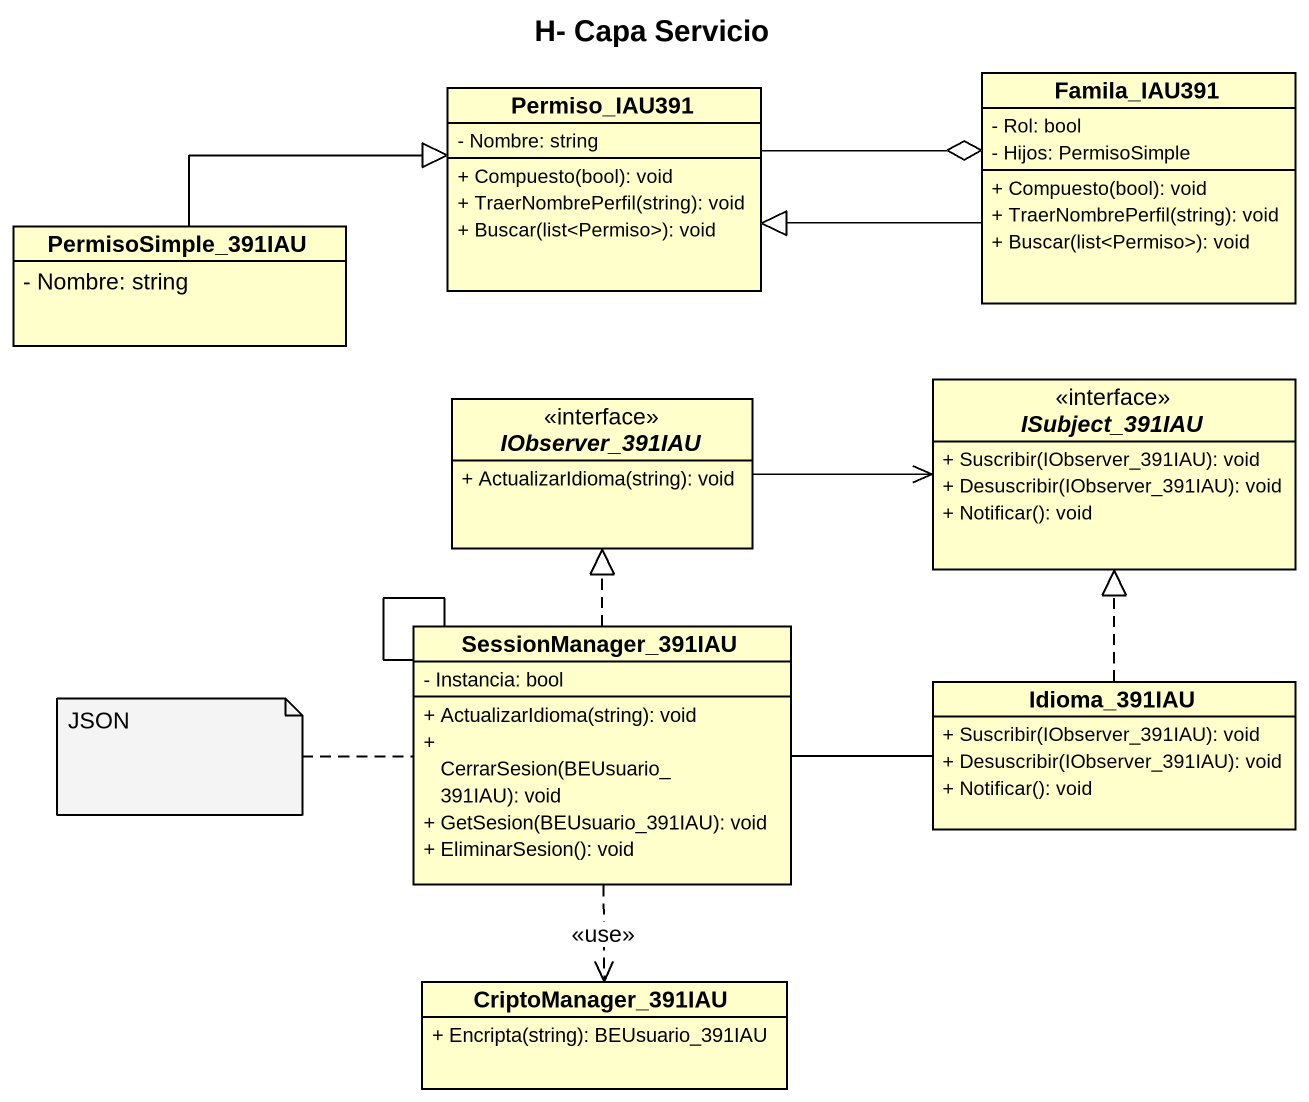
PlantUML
@startuml
title H- Capa Servicio
hide circle
hide empty members
skinparam classAttributeIconSize 0
class Permiso_IAU391 {
  - Nombre: string
  + Compuesto(bool): void
  + TraerNombrePerfil(string): void
  + Buscar(list<Permiso>): void
}
class Famila_IAU391 {
  - Rol: bool
  - Hijos: PermisoSimple
  + Compuesto(bool): void
  + TraerNombrePerfil(string): void
  + Buscar(list<Permiso>): void
}
class PermisoSimple_391IAU {
  - Nombre: string
}
interface IObserver_391IAU {
  + ActualizarIdioma(string): void
}
interface ISubject_391IAU {
  + Suscribir(IObserver_391IAU): void
  + Desuscribir(IObserver_391IAU): void
  + Notificar(): void
}
class SessionManager_391IAU {
  - Instancia: bool
  + ActualizarIdioma(string): void
  + CerrarSesion(BEUsuario_391IAU): void
  + GetSesion(BEUsuario_391IAU): void
  + EliminarSesion(): void
}
class Idioma_391IAU {
  + Suscribir(IObserver_391IAU): void
  + Desuscribir(IObserver_391IAU): void
  + Notificar(): void
}
class CriptoManager_391IAU {
  + Encripta(string): BEUsuario_391IAU
}
Permiso_IAU391 -right-o Famila_IAU391
Famila_IAU391 -left-|> Permiso_IAU391
PermisoSimple_391IAU -right-|> Permiso_IAU391
IObserver_391IAU -right-> ISubject_391IAU
IObserver_391IAU -right- ISubject_391IAU
SessionManager_391IAU .up.|> IObserver_391IAU
SessionManager_391IAU -- SessionManager_391IAU
SessionManager_391IAU -right- Idioma_391IAU
SessionManager_391IAU ..> CriptoManager_391IAU : <<use>>
Idioma_391IAU .up.|> ISubject_391IAU
Idioma_391IAU .up.|> ISubject_391IAU
note left of SessionManager_391IAU : JSON
@enduml
